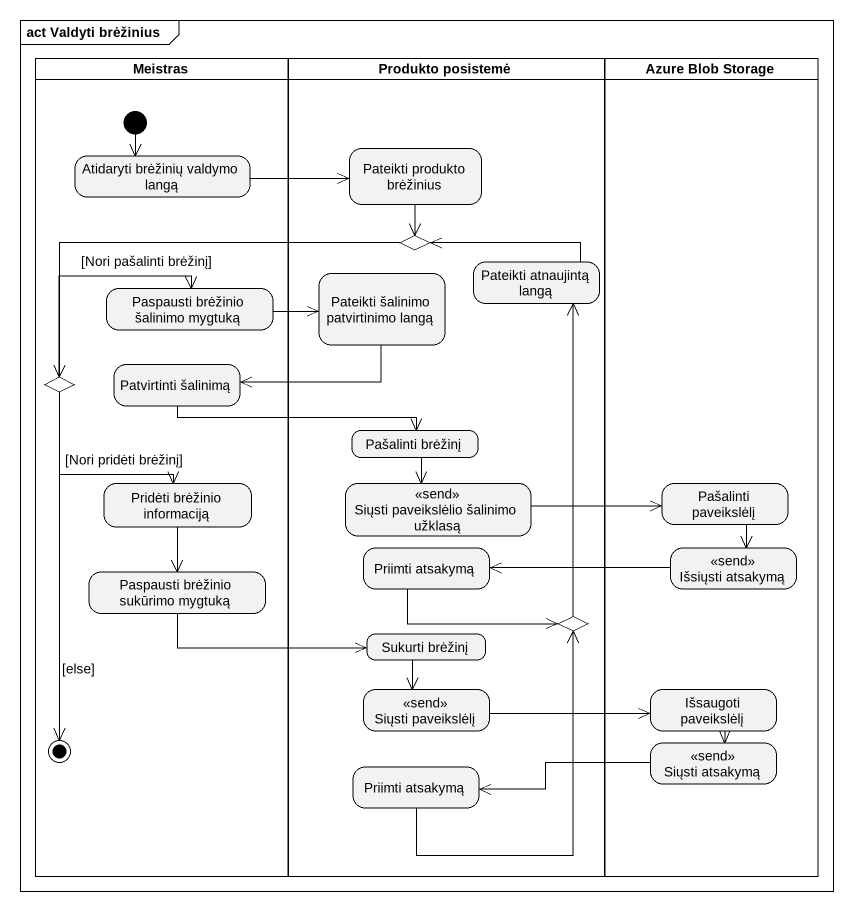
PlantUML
@startuml
mainframe act Valdyti brėžinius
hide empty description
state Meistras <<partition>> {
  state "Atidaryti brėžinių valdymo langą" as Atidaryti_brėžinių_valdymo
  state "Paspausti brėžinio šalinimo mygtuką" as Paspausti_brėžinio_šalinimo
  state choice2 <<choice>>
  state "Patvirtinti šalinimą" as Patvirtinti_šalinimą
  state "Pridėti brėžinio informaciją" as Pridėti_brėžinio_informaciją
  state "Paspausti brėžinio sukūrimo mygtuką" as Paspausti_brėžinio_sukūrimo
  [*] --> Atidaryti_brėžinių_valdymo
  choice2 --> [*] : [else]
}
state "Produkto posistemė" as Produkto_posistemė <<partition>> {
  state "Pateikti produkto brėžinius" as Pateikti_produkto_brėžinius
  state choice1 <<choice>>
  state "Pateikti šalinimo patvirtinimo langą" as Pateikti_šalinimo
  state "Pateikti atnaujintą langą" as Pateikti_atnaujintą_langą
  state "Pašalinti brėžinį" as Pašalinti_brėžinį
  state "Siųsti paveikslėlio šalinimo užklasą" as Siųsti_paveikslėlio <<send>>
  state "Priimti atsakymą" as Priimti_atsakymą
  state "Sukurti brėžinį" as Sukurti_brėžinį
  state choice3 <<choice>>
  state "Siųsti paveikslėlį" as Siųsti_paveikslėlį <<send>>
  state "Priimti atsakymą" as Priimti_atsakymą_2
}
state "Azure Blob Storage" as Azure_Blob_Storage <<partition>> {
  state "Pašalinti paveikslėlį" as Pašalinti_paveikslėlį
  state "Išsiųsti atsakymą" as Išsiųsti_atsakymą <<send>>
  state "Išsaugoti paveikslėlį" as Išsaugoti_paveikslėlį
  state "Siųsti atsakymą" as Siųsti_atsakymą <<send>>
}
Atidaryti_brėžinių_valdymo -right-> Pateikti_produkto_brėžinius
Pateikti_produkto_brėžinius --> choice1
choice1 -left-> choice2
Paspausti_brėžinio_šalinimo -right-> Pateikti_šalinimo
Pateikti_šalinimo -left-> Patvirtinti_šalinimą
Pateikti_atnaujintą_langą -left-> choice1
choice2 -right-> Paspausti_brėžinio_šalinimo : [Nori pašalinti brėžinį]
choice2 --> Pridėti_brėžinio_informaciją : [Nori pridėti brėžinį]
Patvirtinti_šalinimą -right-> Pašalinti_brėžinį
Pašalinti_brėžinį --> Siųsti_paveikslėlio
Pridėti_brėžinio_informaciją --> Paspausti_brėžinio_sukūrimo
Siųsti_paveikslėlio -right-> Pašalinti_paveikslėlį
Pašalinti_paveikslėlį --> Išsiųsti_atsakymą
Paspausti_brėžinio_sukūrimo -right-> Sukurti_brėžinį
Priimti_atsakymą -right-> choice3
Išsiųsti_atsakymą -left-> Priimti_atsakymą
Sukurti_brėžinį --> Siųsti_paveikslėlį
choice3 -up-> Pateikti_atnaujintą_langą
Siųsti_paveikslėlį -right-> Išsaugoti_paveikslėlį
Išsaugoti_paveikslėlį --> Siųsti_atsakymą
Siųsti_atsakymą -left-> Priimti_atsakymą_2
Priimti_atsakymą_2 -up-> choice3
@enduml
